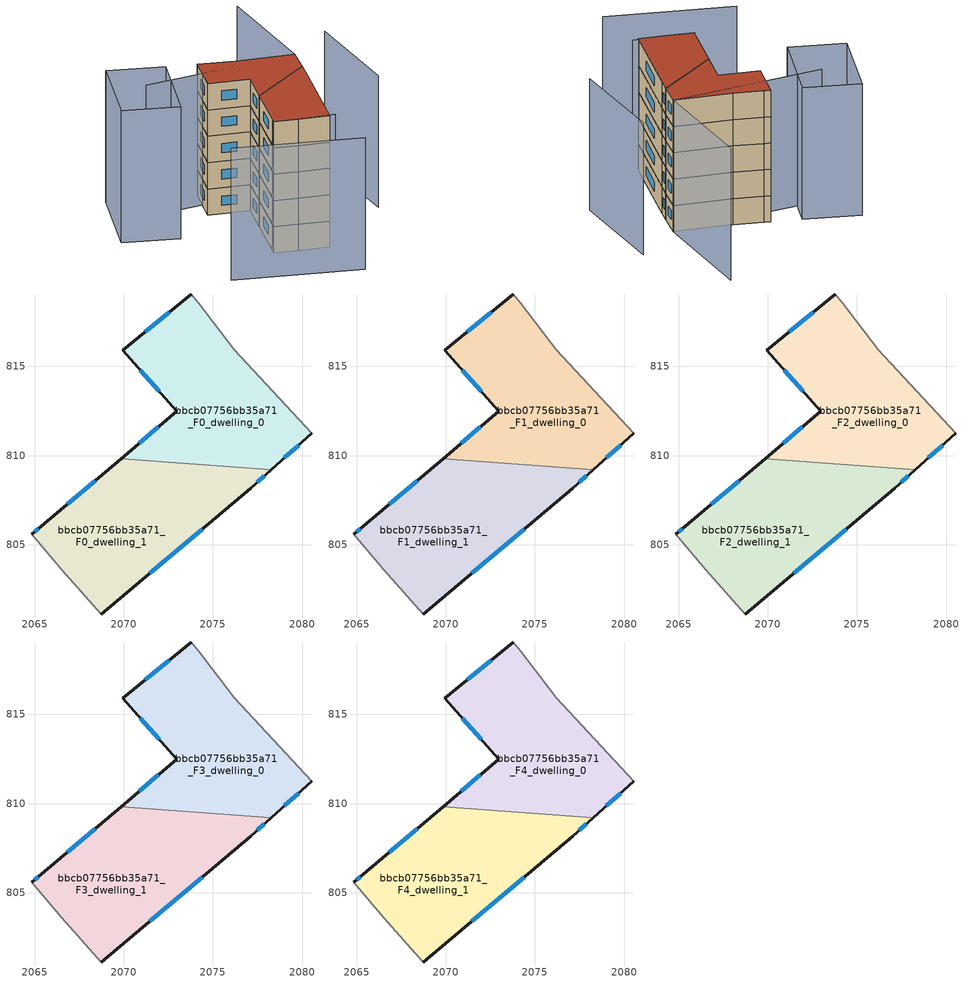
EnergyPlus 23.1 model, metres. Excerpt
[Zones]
bbcb07756bb35a71_F0_dwelling_0
 floor ground (EU_floor_Construction): 2076.2,815.92 2080.55,811.25 2078.27,809.21 2069.84,809.83 2072.95,812.48 2069.94,815.91 2073.79,819.06 2074.19,818.55 z0
 wall outside (EU_wall_Construction): 2073.79,819.06 2069.94,815.91 2072.95,812.48 2069.84,809.83 / 2078.27,809.21 2080.55,811.25 z0:3
 wall adiabatic (EU_wall_Construction): 2080.55,811.25 2076.2,815.92 2074.19,818.55 2073.79,819.06 z0:3
 wall to bbcb07756bb35a71_F0_dwelling_1 (EU_wall_Construction): 2069.84,809.83 2078.27,809.21 z0:3
 window (EU_Window_Construction): 2071.94,811.62 2070.85,810.7 / 2070.92,814.8 2071.98,813.6 / 2072.54,818.04 2071.19,816.94 / 2079.01,809.88 2079.8,810.59 z0.98:2.02
bbcb07756bb35a71_F0_dwelling_1
 floor ground (EU_floor_Construction): 2078.27,809.21 2077.1,808.17 2068.74,801.11 2066.52,803.59 2064.83,805.6 2065.38,806.03 2069.84,809.83 z0
 wall outside (EU_wall_Construction): 2069.84,809.83 2065.38,806.03 2064.83,805.6 / 2068.74,801.11 2077.1,808.17 2078.27,809.21 z0:3
 wall adiabatic (EU_wall_Construction): 2064.83,805.6 2066.52,803.59 2068.74,801.11 z0:3
 window (EU_Window_Construction): 2065.2,805.89 2065.01,805.74 / 2068.39,808.6 2066.83,807.27 / 2077.48,808.51 2077.89,808.87 / 2071.46,803.41 2074.39,805.88 z0.98:2.02
bbcb07756bb35a71_F1_dwelling_0
 floor to bbcb07756bb35a71_F0_dwelling_0 (EU_floor_Construction): 2076.2,815.92 2080.54,811.25 2078.27,809.21 2069.84,809.83 2072.95,812.48 2069.94,815.91 2073.78,819.06 2074.19,818.55 z3
 wall outside (EU_wall_Construction): 2073.79,819.06 2069.94,815.91 2072.95,812.48 2069.84,809.83 / 2078.27,809.21 2080.55,811.25 z3:6
 wall adiabatic (EU_wall_Construction): 2080.55,811.25 2076.2,815.92 2074.19,818.55 2073.79,819.06 z3:6
 wall to bbcb07756bb35a71_F1_dwelling_1 (EU_wall_Construction): 2069.84,809.83 2078.27,809.21 z3:6
 window (EU_Window_Construction): 2071.94,811.62 2070.85,810.7 / 2070.92,814.8 2071.98,813.6 / 2072.54,818.04 2071.19,816.94 / 2079.01,809.88 2079.8,810.59 z3.98:5.02
bbcb07756bb35a71_F1_dwelling_1
 floor to bbcb07756bb35a71_F0_dwelling_1 (EU_floor_Construction): 2078.27,809.21 2077.1,808.17 2068.74,801.11 2066.51,803.59 2064.83,805.6 2065.38,806.03 2069.84,809.83 z3
 wall outside (EU_wall_Construction): 2069.84,809.83 2065.38,806.03 2064.83,805.6 / 2068.74,801.11 2077.1,808.17 2078.27,809.21 z3:6
 wall adiabatic (EU_wall_Construction): 2064.83,805.6 2066.52,803.59 2068.74,801.11 z3:6
 window (EU_Window_Construction): 2065.2,805.89 2065.01,805.74 / 2068.39,808.6 2066.83,807.27 / 2077.48,808.51 2077.89,808.87 / 2071.46,803.41 2074.39,805.88 z3.98:5.02
bbcb07756bb35a71_F2_dwelling_0
 floor to bbcb07756bb35a71_F1_dwelling_0 (EU_floor_Construction): 2076.2,815.92 2080.54,811.25 2078.27,809.21 2069.84,809.83 2072.95,812.48 2069.94,815.91 2073.78,819.06 2074.19,818.55 z6
 wall outside (EU_wall_Construction): 2073.79,819.06 2069.94,815.91 2072.95,812.48 2069.84,809.83 / 2078.27,809.21 2080.55,811.25 z6:9
 wall adiabatic (EU_wall_Construction): 2080.55,811.25 2076.2,815.92 2074.19,818.55 2073.79,819.06 z6:9
 wall to bbcb07756bb35a71_F2_dwelling_1 (EU_wall_Construction): 2069.84,809.83 2078.27,809.21 z6:9
 window (EU_Window_Construction): 2071.94,811.62 2070.85,810.7 / 2070.92,814.8 2071.98,813.6 / 2072.54,818.04 2071.19,816.94 / 2079.01,809.88 2079.8,810.59 z6.98:8.02
bbcb07756bb35a71_F2_dwelling_1
 floor to bbcb07756bb35a71_F1_dwelling_1 (EU_floor_Construction): 2078.27,809.21 2077.1,808.17 2068.74,801.11 2066.51,803.59 2064.83,805.6 2065.38,806.03 2069.84,809.83 z6
 wall outside (EU_wall_Construction): 2069.84,809.83 2065.38,806.03 2064.83,805.6 / 2068.74,801.11 2077.1,808.17 2078.27,809.21 z6:9
 wall adiabatic (EU_wall_Construction): 2064.83,805.6 2066.52,803.59 2068.74,801.11 z6:9
 window (EU_Window_Construction): 2065.2,805.89 2065.01,805.74 / 2068.39,808.6 2066.83,807.27 / 2077.48,808.51 2077.89,808.87 / 2071.46,803.41 2074.39,805.88 z6.98:8.02
bbcb07756bb35a71_F3_dwelling_0
 floor to bbcb07756bb35a71_F2_dwelling_0 (EU_floor_Construction): 2076.2,815.92 2080.54,811.25 2078.27,809.21 2069.84,809.83 2072.95,812.48 2069.94,815.91 2073.78,819.06 2074.19,818.55 z9
 wall outside (EU_wall_Construction): 2073.79,819.06 2069.94,815.91 2072.95,812.48 2069.84,809.83 / 2078.27,809.21 2080.55,811.25 z9:12
 wall adiabatic (EU_wall_Construction): 2080.55,811.25 2076.2,815.92 2074.19,818.55 2073.79,819.06 z9:12
 wall to bbcb07756bb35a71_F3_dwelling_1 (EU_wall_Construction): 2069.84,809.83 2078.27,809.21 z9:12
 window (EU_Window_Construction): 2071.94,811.62 2070.85,810.7 / 2070.92,814.8 2071.98,813.6 / 2072.54,818.04 2071.19,816.94 / 2079.01,809.88 2079.8,810.59 z9.98:11.02
bbcb07756bb35a71_F3_dwelling_1
 floor to bbcb07756bb35a71_F2_dwelling_1 (EU_floor_Construction): 2078.27,809.21 2077.1,808.17 2068.74,801.11 2066.51,803.59 2064.83,805.6 2065.38,806.03 2069.84,809.83 z9
 wall outside (EU_wall_Construction): 2069.84,809.83 2065.38,806.03 2064.83,805.6 / 2068.74,801.11 2077.1,808.17 2078.27,809.21 z9:12
 wall adiabatic (EU_wall_Construction): 2064.83,805.6 2066.52,803.59 2068.74,801.11 z9:12
 window (EU_Window_Construction): 2065.2,805.89 2065.01,805.74 / 2068.39,808.6 2066.83,807.27 / 2077.48,808.51 2077.89,808.87 / 2071.46,803.41 2074.39,805.88 z9.98:11.02
bbcb07756bb35a71_F4_dwelling_0
 floor to bbcb07756bb35a71_F3_dwelling_0 (EU_floor_Construction): 2076.2,815.92 2080.54,811.25 2078.27,809.21 2069.84,809.83 2072.95,812.48 2069.94,815.91 2073.78,819.06 2074.19,818.55 z12
 wall outside (EU_wall_Construction): 2073.79,819.06 2069.94,815.91 2072.95,812.48 2069.84,809.83 / 2078.27,809.21 2080.55,811.25 z12:15
 wall adiabatic (EU_wall_Construction): 2080.55,811.25 2076.2,815.92 2074.19,818.55 2073.79,819.06 z12:15
 wall to bbcb07756bb35a71_F4_dwelling_1 (EU_wall_Construction): 2069.84,809.83 2078.27,809.21 z12:15
 window (EU_Window_Construction): 2071.94,811.62 2070.85,810.7 / 2070.92,814.8 2071.98,813.6 / 2072.54,818.04 2071.19,816.94 / 2079.01,809.88 2079.8,810.59 z12.98:14.02
 roof outside (EU_roof_Construction): 2080.55,811.25 2076.2,815.92 2074.19,818.55 2073.79,819.06 2069.94,815.91 2072.95,812.48 2069.84,809.83 2078.27,809.21 z15
bbcb07756bb35a71_F4_dwelling_1
 floor to bbcb07756bb35a71_F3_dwelling_1 (EU_floor_Construction): 2078.27,809.21 2077.1,808.17 2068.74,801.11 2066.51,803.59 2064.83,805.6 2065.38,806.03 2069.84,809.83 z12
 wall outside (EU_wall_Construction): 2069.84,809.83 2065.38,806.03 2064.83,805.6 / 2068.74,801.11 2077.1,808.17 2078.27,809.21 z12:15
 wall adiabatic (EU_wall_Construction): 2064.83,805.6 2066.52,803.59 2068.74,801.11 z12:15
 window (EU_Window_Construction): 2065.2,805.89 2065.01,805.74 / 2068.39,808.6 2066.83,807.27 / 2077.48,808.51 2077.89,808.87 / 2071.46,803.41 2074.39,805.88 z12.98:14.02
 roof outside (EU_roof_Construction): 2077.1,808.17 2078.27,809.21 2069.84,809.83 2065.38,806.03 2064.83,805.6 2066.52,803.59 2068.74,801.11 z15
shading: 2056.97,806.51 2065.63,795.36 / 2064.77,805.66 2069.29,800.78 / 2079.78,801.16 2086.89,811.03 / 2088.34,821.88 2080.54,811.25 / 2080.54,811.25 2066.7,821.41 / 2063.64,815.78 2059.94,820.83 / 2059.94,820.83 2068,826.73 / 2068,826.73 2071.69,821.68 / 2071.69,821.68 2063.64,815.78 z0:15
[Building]
EU S2 Campaign: North Axis=0; Terrain=City; Solar Distribution=FullExterior
[Site:Location]
Bologna: Latitude=44.5; Longitude=11.25; Time Zone=1; Elevation=37
[SizingPeriod:WeatherFileDays]
AnnualSizingPeriod: Begin Month=1; Begin Day of Month=1; End Month=12; End Day of Month=31; Day of Week for Start Day=Monday; Use Weather File Daylight Saving Period=No; Use Weather File Rain and Snow Indicators=No
[MATERIAL]
EU_InternalMass_Material: Roughness=MediumRough; Thickness=0.1; Conductivity=1; Density=1800; Specific Heat=900; Thermal Absorptance=0.9; Solar Absorptance=0.7; Visible Absorptance=0.7
[MATERIAL:NOMASS] Roughness=MediumRough; Thermal Absorptance=0.9; Solar Absorptance=0.7; Visible Absorptance=0.7
Name | Thermal Resistance
EU_wall_NoMass | 0.905828
EU_roof_NoMass | 0.37593
EU_floor_NoMass | 0.67114
[WINDOWMATERIAL:SIMPLEGLAZINGSYSTEM]
EU_Window_SimpleGlazing: UFactor=4.52486; Solar Heat Gain Coefficient=0.85; Visible Transmittance=0.85
[CONSTRUCTION]
EU_wall_Construction: EU_wall_NoMass
EU_roof_Construction: EU_roof_NoMass
EU_floor_Construction: EU_floor_NoMass
EU_Window_Construction: EU_Window_SimpleGlazing
EU_InternalMass_Construction: EU_InternalMass_Material
[ZONE] Type=1; Multiplier=1; Ceiling Height=autocalculate; Floor Area=autocalculate; Part of Total Floor Area=Yes
Name | Volume
bbcb07756bb35a71_F0_dwelling_0 | 170.811
bbcb07756bb35a71_F1_dwelling_0; bbcb07756bb35a71_F2_dwelling_0; bbcb07756bb35a71_F3_dwelling_0; bbcb07756bb35a71_F4_dwelling_0 | 170.812
bbcb07756bb35a71_F0_dwelling_1 | 170.814
bbcb07756bb35a71_F1_dwelling_1; bbcb07756bb35a71_F2_dwelling_1; bbcb07756bb35a71_F3_dwelling_1; bbcb07756bb35a71_F4_dwelling_1 | 170.813
[INTERNALMASS] Construction=EU_InternalMass_Construction
Name | Zone or ZoneList | Surface Area
bbcb07756bb35a71_F0_dwelling_0_EU_InternalMass | bbcb07756bb35a71_F0_dwelling_0 | 56.937
bbcb07756bb35a71_F0_dwelling_1_EU_InternalMass | bbcb07756bb35a71_F0_dwelling_1 | 56.9383
bbcb07756bb35a71_F1_dwelling_0_EU_InternalMass | bbcb07756bb35a71_F1_dwelling_0 | 56.937
bbcb07756bb35a71_F1_dwelling_1_EU_InternalMass | bbcb07756bb35a71_F1_dwelling_1 | 56.9383
bbcb07756bb35a71_F2_dwelling_0_EU_InternalMass | bbcb07756bb35a71_F2_dwelling_0 | 56.937
bbcb07756bb35a71_F2_dwelling_1_EU_InternalMass | bbcb07756bb35a71_F2_dwelling_1 | 56.9383
bbcb07756bb35a71_F3_dwelling_0_EU_InternalMass | bbcb07756bb35a71_F3_dwelling_0 | 56.937
bbcb07756bb35a71_F3_dwelling_1_EU_InternalMass | bbcb07756bb35a71_F3_dwelling_1 | 56.9383
bbcb07756bb35a71_F4_dwelling_0_EU_InternalMass | bbcb07756bb35a71_F4_dwelling_0 | 56.937
bbcb07756bb35a71_F4_dwelling_1_EU_InternalMass | bbcb07756bb35a71_F4_dwelling_1 | 56.9383
[OTHEREQUIPMENT] Fuel Type=Electricity; Design Level Calculation Method=Watts/Area; Power per Zone Floor Area=1; Fraction Latent=0; Fraction Radiant=0; Fraction Lost=0; Carbon Dioxide Generation Rate=0; EndUse Subcategory=EU_Step8_InternalGains
Name | Zone or ZoneList or Space or SpaceList | Schedule
EU_Step8_InternalGain_bbcb07756bb35a71_F0_dwelling_0_f000 | bbcb07756bb35a71_F0_dwelling_0 | EU_Step8_GainSchedule_bbcb07756bb35a71_F0_dwelling_0_f000
EU_Step8_InternalGain_bbcb07756bb35a71_F0_dwelling_1_f000 | bbcb07756bb35a71_F0_dwelling_1 | EU_Step8_GainSchedule_bbcb07756bb35a71_F0_dwelling_1_f000
EU_Step8_InternalGain_bbcb07756bb35a71_F1_dwelling_0_f000 | bbcb07756bb35a71_F1_dwelling_0 | EU_Step8_GainSchedule_bbcb07756bb35a71_F1_dwelling_0_f000
EU_Step8_InternalGain_bbcb07756bb35a71_F1_dwelling_1_f000 | bbcb07756bb35a71_F1_dwelling_1 | EU_Step8_GainSchedule_bbcb07756bb35a71_F1_dwelling_1_f000
EU_Step8_InternalGain_bbcb07756bb35a71_F2_dwelling_0_f000 | bbcb07756bb35a71_F2_dwelling_0 | EU_Step8_GainSchedule_bbcb07756bb35a71_F2_dwelling_0_f000
EU_Step8_InternalGain_bbcb07756bb35a71_F2_dwelling_1_f000 | bbcb07756bb35a71_F2_dwelling_1 | EU_Step8_GainSchedule_bbcb07756bb35a71_F2_dwelling_1_f000
EU_Step8_InternalGain_bbcb07756bb35a71_F3_dwelling_0_f000 | bbcb07756bb35a71_F3_dwelling_0 | EU_Step8_GainSchedule_bbcb07756bb35a71_F3_dwelling_0_f000
EU_Step8_InternalGain_bbcb07756bb35a71_F3_dwelling_1_f000 | bbcb07756bb35a71_F3_dwelling_1 | EU_Step8_GainSchedule_bbcb07756bb35a71_F3_dwelling_1_f000
EU_Step8_InternalGain_bbcb07756bb35a71_F4_dwelling_0_f000 | bbcb07756bb35a71_F4_dwelling_0 | EU_Step8_GainSchedule_bbcb07756bb35a71_F4_dwelling_0_f000
EU_Step8_InternalGain_bbcb07756bb35a71_F4_dwelling_1_f000 | bbcb07756bb35a71_F4_dwelling_1 | EU_Step8_GainSchedule_bbcb07756bb35a71_F4_dwelling_1_f000
[ZONEVENTILATION:DESIGNFLOWRATE] Schedule=EU_AlwaysOn; Design Flow Rate Calculation Method=AirChanges/Hour; Air Changes per Hour=0.73129; Ventilation Type=Natural; Fan Pressure Rise=0; Fan Total Efficiency=1; Constant Term Coefficient=1; Temperature Term Coefficient=0; Velocity Term Coefficient=0; Velocity Squared Term Coefficient=0; Minimum Indoor Temperature=-100; Maximum Indoor Temperature=100; Delta Temperature=-100; Minimum Outdoor Temperature=-100; Maximum Outdoor Temperature=100; Maximum Wind Speed=40
Name | Zone or ZoneList or Space or SpaceList
EU_ConstantAir_bbcb07756bb35a71_F0_dwelling_0 | bbcb07756bb35a71_F0_dwelling_0
EU_ConstantAir_bbcb07756bb35a71_F0_dwelling_1 | bbcb07756bb35a71_F0_dwelling_1
EU_ConstantAir_bbcb07756bb35a71_F1_dwelling_0 | bbcb07756bb35a71_F1_dwelling_0
EU_ConstantAir_bbcb07756bb35a71_F1_dwelling_1 | bbcb07756bb35a71_F1_dwelling_1
EU_ConstantAir_bbcb07756bb35a71_F2_dwelling_0 | bbcb07756bb35a71_F2_dwelling_0
EU_ConstantAir_bbcb07756bb35a71_F2_dwelling_1 | bbcb07756bb35a71_F2_dwelling_1
EU_ConstantAir_bbcb07756bb35a71_F3_dwelling_0 | bbcb07756bb35a71_F3_dwelling_0
EU_ConstantAir_bbcb07756bb35a71_F3_dwelling_1 | bbcb07756bb35a71_F3_dwelling_1
EU_ConstantAir_bbcb07756bb35a71_F4_dwelling_0 | bbcb07756bb35a71_F4_dwelling_0
EU_ConstantAir_bbcb07756bb35a71_F4_dwelling_1 | bbcb07756bb35a71_F4_dwelling_1
[HVACTEMPLATE:THERMOSTAT] Constant Heating Setpoint=20; Constant Cooling Setpoint=50
EU_HeatOnly_bbcb07756bb35a71_F0_dwelling_0; EU_HeatOnly_bbcb07756bb35a71_F0_dwelling_1; EU_HeatOnly_bbcb07756bb35a71_F1_dwelling_0; EU_HeatOnly_bbcb07756bb35a71_F1_dwelling_1; EU_HeatOnly_bbcb07756bb35a71_F2_dwelling_0; EU_HeatOnly_bbcb07756bb35a71_F2_dwelling_1; EU_HeatOnly_bbcb07756bb35a71_F3_dwelling_0; EU_HeatOnly_bbcb07756bb35a71_F3_dwelling_1; EU_HeatOnly_bbcb07756bb35a71_F4_dwelling_0; EU_HeatOnly_bbcb07756bb35a71_F4_dwelling_1
[HVACTEMPLATE:ZONE:IDEALLOADSAIRSYSTEM] System Availability Schedule=EU_AlwaysOn; Maximum Heating Supply Air Temperature=50; Minimum Cooling Supply Air Temperature=13; Maximum Heating Supply Air Humidity Ratio=0.0156; Minimum Cooling Supply Air Humidity Ratio=0.0077; Heating Limit=NoLimit; Cooling Limit=NoLimit; Heating Availability Schedule=EU_AlwaysOn; Cooling Availability Schedule=EU_CoolingOff; Dehumidification Control Type=ConstantSensibleHeatRatio; Cooling Sensible Heat Ratio=0.7; Dehumidification Setpoint=60; Humidification Control Type=None; Humidification Setpoint=30; Outdoor Air Method=None; Outdoor Air Flow Rate per Person=0.00944; Outdoor Air Flow Rate per Zone Floor Area=0; Outdoor Air Flow Rate per Zone=0; Demand Controlled Ventilation Type=None; Outdoor Air Economizer Type=NoEconomizer; Heat Recovery Type=None; Sensible Heat Recovery Effectiveness=0.7; Latent Heat Recovery Effectiveness=0.65
Name | Template Thermostat
bbcb07756bb35a71_F0_dwelling_0 | EU_HeatOnly_bbcb07756bb35a71_F0_dwelling_0
bbcb07756bb35a71_F0_dwelling_1 | EU_HeatOnly_bbcb07756bb35a71_F0_dwelling_1
bbcb07756bb35a71_F1_dwelling_0 | EU_HeatOnly_bbcb07756bb35a71_F1_dwelling_0
bbcb07756bb35a71_F1_dwelling_1 | EU_HeatOnly_bbcb07756bb35a71_F1_dwelling_1
bbcb07756bb35a71_F2_dwelling_0 | EU_HeatOnly_bbcb07756bb35a71_F2_dwelling_0
bbcb07756bb35a71_F2_dwelling_1 | EU_HeatOnly_bbcb07756bb35a71_F2_dwelling_1
bbcb07756bb35a71_F3_dwelling_0 | EU_HeatOnly_bbcb07756bb35a71_F3_dwelling_0
bbcb07756bb35a71_F3_dwelling_1 | EU_HeatOnly_bbcb07756bb35a71_F3_dwelling_1
bbcb07756bb35a71_F4_dwelling_0 | EU_HeatOnly_bbcb07756bb35a71_F4_dwelling_0
bbcb07756bb35a71_F4_dwelling_1 | EU_HeatOnly_bbcb07756bb35a71_F4_dwelling_1
[SIZING:ZONE] Zone Cooling Design Supply Air Temperature Input Method=SupplyAirTemperature; Zone Cooling Design Supply Air Temperature=13; Zone Heating Design Supply Air Temperature Input Method=SupplyAirTemperature; Zone Heating Design Supply Air Temperature=50; Zone Cooling Design Supply Air Humidity Ratio=0.008; Zone Heating Design Supply Air Humidity Ratio=0.008; Cooling Design Air Flow Method=DesignDay; Cooling Design Air Flow Rate=0; Cooling Minimum Air Flow per Zone Floor Area=0.000762; Cooling Minimum Air Flow=0; Cooling Minimum Air Flow Fraction=0.2; Heating Design Air Flow Method=DesignDay; Heating Design Air Flow Rate=0; Heating Maximum Air Flow per Zone Floor Area=0.002032; Heating Maximum Air Flow=0.141576; Heating Maximum Air Flow Fraction=0.3; Account for Dedicated Outdoor Air System=No; Dedicated Outdoor Air System Control Strategy=NeutralSupplyAir; Dedicated Outdoor Air Low Setpoint Temperature for Design=autosize; Dedicated Outdoor Air High Setpoint Temperature for Design=autosize; Zone Load Sizing Method=Sensible Load Only No Latent Load; Zone Latent Cooling Design Supply Air Humidity Ratio Input Method=HumidityRatioDifference; Zone Cooling Design Supply Air Humidity Ratio Difference=0.005; Zone Latent Heating Design Supply Air Humidity Ratio Input Method=HumidityRatioDifference; Zone Humidification Design Supply Air Humidity Ratio Difference=0.005
bbcb07756bb35a71_F0_dwelling_0; bbcb07756bb35a71_F0_dwelling_1; bbcb07756bb35a71_F1_dwelling_0; bbcb07756bb35a71_F1_dwelling_1; bbcb07756bb35a71_F2_dwelling_0; bbcb07756bb35a71_F2_dwelling_1; bbcb07756bb35a71_F3_dwelling_0; bbcb07756bb35a71_F3_dwelling_1; bbcb07756bb35a71_F4_dwelling_0; bbcb07756bb35a71_F4_dwelling_1
[SCHEDULE:CONSTANT]
Name | Hourly Value
EU_AlwaysOn | 1
EU_CoolingOff | 0
[SCHEDULE:FILE] Column Number=1; Rows to Skip at Top=0; Number of Hours of Data=8760; Column Separator=Comma; Interpolate to Timestep=No; Minutes per Item=60; Adjust Schedule for Daylight Savings=Yes
Name | File
EU_Step8_GainSchedule_bbcb07756bb35a71_F0_dwelling_0_f000 | ../../schedules/bbcb07756bb35a71/bbcb07756bb35a71_F0_dwelling_0_f000_gain.csv
EU_Step8_GainSchedule_bbcb07756bb35a71_F0_dwelling_1_f000 | ../../schedules/bbcb07756bb35a71/bbcb07756bb35a71_F0_dwelling_1_f000_gain.csv
EU_Step8_GainSchedule_bbcb07756bb35a71_F1_dwelling_0_f000 | ../../schedules/bbcb07756bb35a71/bbcb07756bb35a71_F1_dwelling_0_f000_gain.csv
EU_Step8_GainSchedule_bbcb07756bb35a71_F1_dwelling_1_f000 | ../../schedules/bbcb07756bb35a71/bbcb07756bb35a71_F1_dwelling_1_f000_gain.csv
EU_Step8_GainSchedule_bbcb07756bb35a71_F2_dwelling_0_f000 | ../../schedules/bbcb07756bb35a71/bbcb07756bb35a71_F2_dwelling_0_f000_gain.csv
EU_Step8_GainSchedule_bbcb07756bb35a71_F2_dwelling_1_f000 | ../../schedules/bbcb07756bb35a71/bbcb07756bb35a71_F2_dwelling_1_f000_gain.csv
EU_Step8_GainSchedule_bbcb07756bb35a71_F3_dwelling_0_f000 | ../../schedules/bbcb07756bb35a71/bbcb07756bb35a71_F3_dwelling_0_f000_gain.csv
EU_Step8_GainSchedule_bbcb07756bb35a71_F3_dwelling_1_f000 | ../../schedules/bbcb07756bb35a71/bbcb07756bb35a71_F3_dwelling_1_f000_gain.csv
EU_Step8_GainSchedule_bbcb07756bb35a71_F4_dwelling_0_f000 | ../../schedules/bbcb07756bb35a71/bbcb07756bb35a71_F4_dwelling_0_f000_gain.csv
EU_Step8_GainSchedule_bbcb07756bb35a71_F4_dwelling_1_f000 | ../../schedules/bbcb07756bb35a71/bbcb07756bb35a71_F4_dwelling_1_f000_gain.csv
